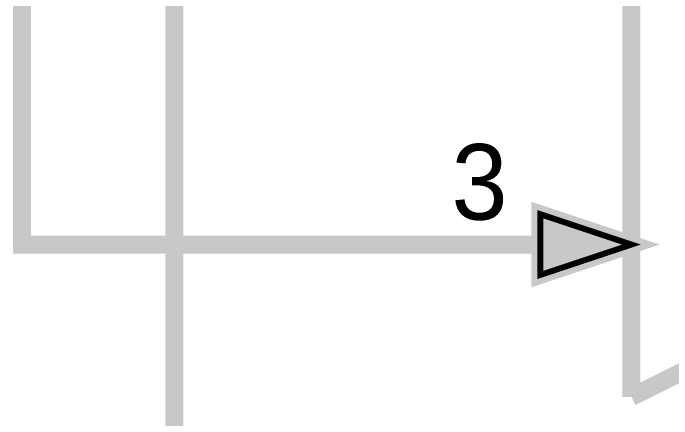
# Model space of a CAD drawing. Header units: inches. Extents: x 0 to 432, y 0 to 280.
# Drawn here: x 96.38 to 107.35, y 159.65 to 166.41 of the extents above; entities that cross this region are included whole.
import ezdxf

# ---------------------------------------------------------------- set-up
doc = ezdxf.new("R2010")
doc.units = ezdxf.units.IN
doc.layers.add('Sheet', color=255, linetype='Continuous')

msp = doc.modelspace()

# ---------------------------------------------------------------- linework, layer by layer
at = {"layer": 'Sheet'}
for points in [[(106.681, 170.178, 0.3, 0.3, 0), (106.681, 160.015, 0.3, 0.3, 0)], [(96.528, 167.629, 0.3, 0.3, 0), (96.528, 162.553, 0.3, 0.3, 0), (101.605, 162.553, 0.3, 0.3, 0)], [(99.066, 135.118, 0.3, 0.3, 0), (99.066, 137.151, 0.3, 0.3, 0), (99.066, 147.314, 0.3, 0.3, 0), (99.066, 167.629, 0.3, 0.3, 0), (101.605, 167.629, 0.3, 0.3, 0)], [(106.681, 160.015, 0.3, 0.3, 0), (116.845, 165.091, 0.3, 0.3, 0)], [(106.681, 162.553, 0.3, 0.3, 0), (101.605, 162.553, 0.3, 0.3, 0)]]:
    msp.add_lwpolyline(points, format="xyseb", dxfattribs=at)
for points in [[(105.165, 163.058, 0.3, 0.3, 0), (106.681, 162.553, 0.3, 0.3, 0), (105.165, 162.048, 0.3, 0.3, 0), (105.165, 163.058, 0.3, 0.3, 0)], [(105.165, 163.058, 0.0991, 0.0991, 0), (106.681, 162.553, 0.0991, 0.0991, 0), (105.165, 162.048, 0.0991, 0.0991, 0), (105.165, 163.058, 0.0991, 0.0991, 0)]]:
    msp.add_lwpolyline(points, format="xyseb", close=True, dxfattribs=at)
msp.add_solid([(105.106, 161.983), (106.837, 162.56), (105.106, 163.137)], dxfattribs=at)

# ---------------------------------------------------------------- texts
msp.add_text('3', height=1.258, dxfattribs=at).set_placement((103.682, 162.968))

doc.saveas('drawing.dxf')
